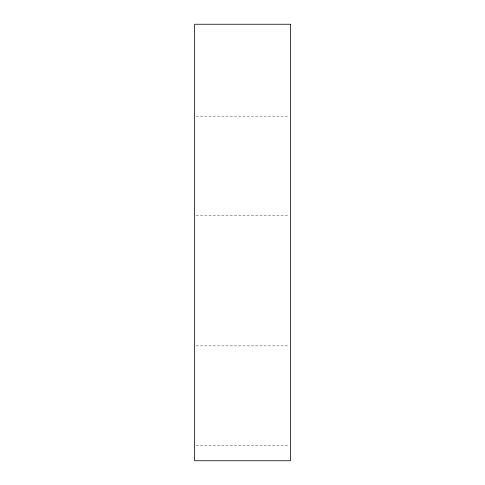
<?xml version="1.0" encoding="UTF-8"?>
<svg xmlns="http://www.w3.org/2000/svg" width="485" height="485" viewBox="0 0 485 485"><rect width="100%" height="100%" fill="white"/><g stroke="black" fill="none" stroke-linecap="round" stroke-linejoin="round"><path stroke-width="0.36" stroke-dasharray="2.42 1.82" d="M196.146 116.145L288.854 116.145M196.146 215.698L288.854 215.698M196.146 345.884L288.854 345.884M196.146 445.436L288.854 445.436"/><path stroke-width="0.73" d="M290.363 24.25L194.637 24.25L194.637 460.75L290.363 460.75L290.363 24.25"/></g></svg>
